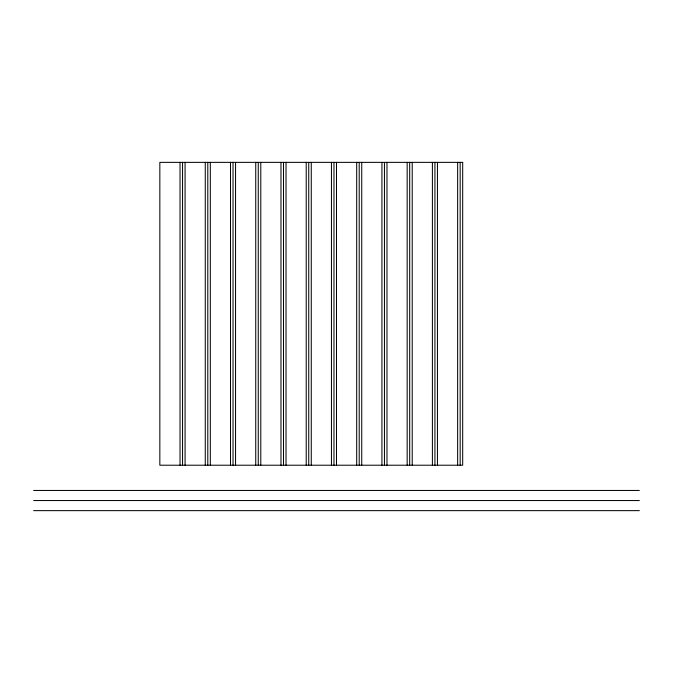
<?xml version="1.0" encoding="UTF-8"?>
<svg xmlns="http://www.w3.org/2000/svg" width="673" height="673" viewBox="0 0 673 673"><rect width="100%" height="100%" fill="white"/><g stroke="black" fill="none" stroke-linecap="round" stroke-linejoin="round"><path stroke-width="1.01" d="M33.65 490.449L639.35 490.449M33.65 500.544L639.35 500.544M33.65 510.639L639.35 510.639M460.164 162.361L460.164 465.211M457.64 162.361L457.64 465.211M437.45 162.361L437.45 465.211M434.926 162.361L434.926 465.211M432.403 162.361L432.403 465.211M412.213 162.361L412.213 465.211M409.689 162.361L409.689 465.211M407.165 162.361L407.165 465.211M386.975 162.361L386.975 465.211M384.451 162.361L384.451 465.211M381.928 162.361L381.928 465.211M361.738 162.361L361.738 465.211M359.214 162.361L359.214 465.211M356.69 162.361L356.69 465.211M336.5 162.361L336.5 465.211M333.976 162.361L333.976 465.211M331.453 162.361L331.453 465.211M311.263 162.361L311.263 465.211M308.739 162.361L308.739 465.211M306.215 162.361L306.215 465.211M286.025 162.361L286.025 465.211M283.501 162.361L283.501 465.211M280.978 162.361L280.978 465.211M260.788 162.361L260.788 465.211M258.264 162.361L258.264 465.211M255.74 162.361L255.74 465.211M235.55 162.361L235.55 465.211M233.026 162.361L233.026 465.211M230.503 162.361L230.503 465.211M210.312 162.361L210.312 465.211M207.789 162.361L207.789 465.211M205.265 162.361L205.265 465.211M185.075 162.361L185.075 465.211M182.551 162.361L182.551 465.211M180.028 162.361L180.028 465.211M462.688 162.361L159.838 162.361L159.838 465.211L462.688 465.211L462.688 162.361"/></g></svg>
